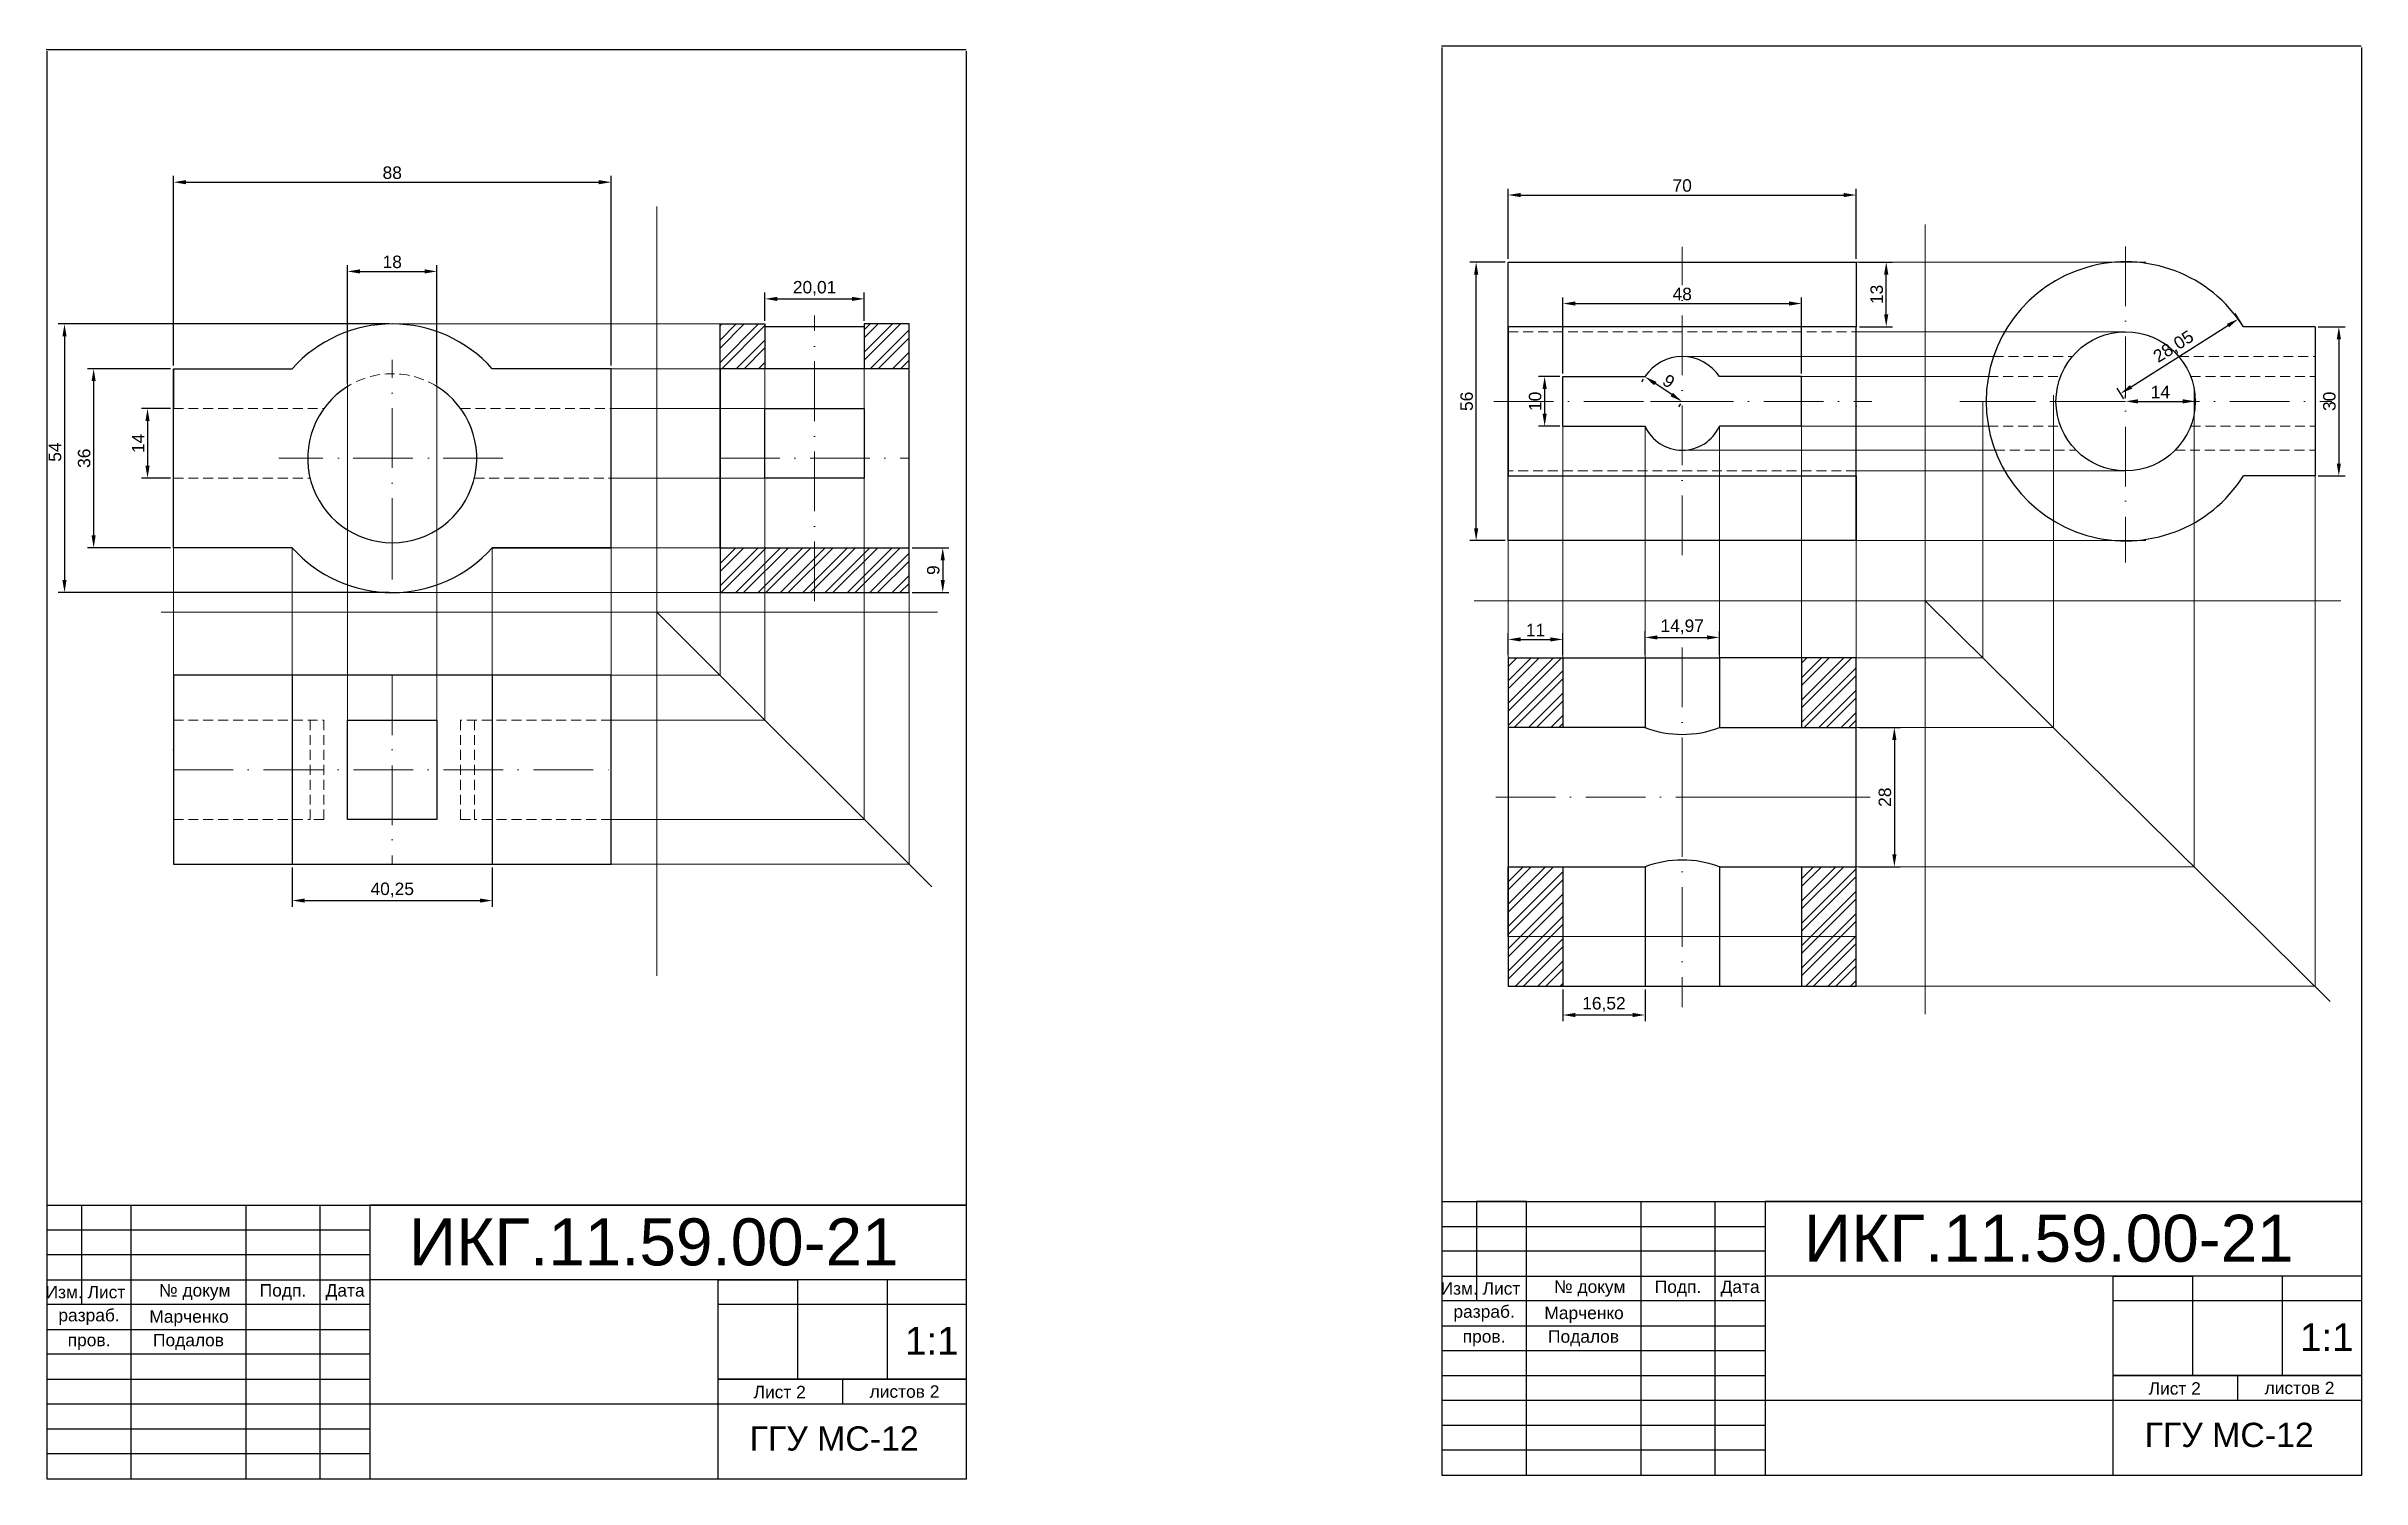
# Model space of a CAD drawing. Header units: millimetres. Extents: x 26 to 492, y -7 to 281.
import ezdxf

# ---------------------------------------------------------------- set-up
doc = ezdxf.new("R2010")
doc.units = ezdxf.units.MM
doc.linetypes.add('ACAD_ISO10W100', pattern=[18, 12, -3, 0, -3])
doc.linetypes.add('JIS_02_2.0', pattern=[3, 2, -1])
doc.layers.get('0').update_dxf_attribs({"lineweight": 30})
doc.layers.add('размеры', color=7, linetype='Continuous')
doc.layers.add('тонкие лин', color=7, linetype='Continuous', lineweight=20)
doc.layers.add('штрихов лин', color=7, linetype='JIS_02_2.0', lineweight=20)
doc.styles.get("Standard").update_dxf_attribs({"font": 'arial.ttf'})
doc.dimstyles.new('ISO-25', dxfattribs={"dimtxt": 2.5, "dimasz": 2.5, "dimexe": 1.25, "dimexo": 0.625, "dimtad": 1, "dimtxsty": 'Standard', "dimcen": 2.5, "dimadec": 0, "dimazin": 0, "dimtfac": 1, "dimtmove": 0, "dimatfit": 3, "dimfxl": 1, "dimarcsym": 0})

# ---------------------------------------------------------------- blocks, each defined once
blk = doc.blocks.new('*D1')
at = {"layer": 'Defpoints', "color": 0, "transparency": 16777216}
for p in [(51.82, 215.98), (35.77, 179.98), (51.82, 179.98)]:
    blk.add_point(p, dxfattribs=at)
at = {"layer": 'размеры', "color": 0, "lineweight": -2, "transparency": 16777216}
for p, q in [((51.2, 215.98), (34.52, 215.98)), ((35.77, 213.48), (35.77, 182.48)), ((51.2, 179.98), (34.52, 179.98))]:
    blk.add_line(p, q, dxfattribs=at)
at = {"layer": 'размеры', "color": 0, "transparency": 16777216}
for points in [[(35.35, 213.48), (36.18, 213.48), (35.77, 215.98)], [(35.35, 182.48), (36.18, 182.48), (35.77, 179.98)]]:
    blk.add_solid(points, dxfattribs=at)
at = {"layer": 'размеры', "color": 0, "transparency": 16777216, "insert": (33.87, 197.98), "char_height": 2.5, "attachment_point": 5, "rotation": 90}
blk.add_mtext('36', dxfattribs=at)
blk = doc.blocks.new('*D2')
at = {"layer": 'Defpoints', "color": 0, "transparency": 16777216}
for p in [(51.82, 207.98), (46.61, 193.98), (51.82, 193.98)]:
    blk.add_point(p, dxfattribs=at)
at = {"layer": 'размеры', "color": 0, "lineweight": -2, "transparency": 16777216}
for p, q in [((51.2, 207.98), (45.36, 207.98)), ((46.61, 205.48), (46.61, 196.48)), ((51.2, 193.98), (45.36, 193.98))]:
    blk.add_line(p, q, dxfattribs=at)
at = {"layer": 'размеры', "color": 0, "transparency": 16777216}
for points in [[(46.19, 205.48), (47.02, 205.48), (46.61, 207.98)], [(46.19, 196.48), (47.02, 196.48), (46.61, 193.98)]]:
    blk.add_solid(points, dxfattribs=at)
at = {"layer": 'размеры', "color": 0, "transparency": 16777216, "insert": (44.73, 200.98), "char_height": 2.5, "attachment_point": 5, "rotation": 90}
blk.add_mtext('14', dxfattribs=at)
blk = doc.blocks.new('*D3')
at = {"layer": 'Defpoints', "color": 0, "transparency": 16777216}
for p in [(104.82, 235.54), (86.82, 212.4), (104.82, 212.4)]:
    blk.add_point(p, dxfattribs=at)
at = {"layer": 'размеры', "color": 0, "lineweight": -2, "transparency": 16777216}
for p, q in [((86.82, 213.03), (86.82, 236.79)), ((89.32, 235.54), (102.32, 235.54)), ((104.82, 213.03), (104.82, 236.79))]:
    blk.add_line(p, q, dxfattribs=at)
at = {"layer": 'размеры', "color": 0, "transparency": 16777216}
for points in [[(89.32, 235.96), (89.32, 235.13), (86.82, 235.54)], [(102.32, 235.96), (102.32, 235.13), (104.82, 235.54)]]:
    blk.add_solid(points, dxfattribs=at)
at = {"layer": 'размеры', "color": 0, "transparency": 16777216, "insert": (95.82, 237.45), "char_height": 2.5, "attachment_point": 5}
blk.add_mtext('18', dxfattribs=at)
blk = doc.blocks.new('*D4')
at = {"layer": 'Defpoints', "color": 0, "transparency": 16777216}
for p in [(199.77, 179.98), (199.77, 170.98), (206.54, 170.98)]:
    blk.add_point(p, dxfattribs=at)
at = {"layer": 'размеры', "color": 0, "lineweight": -2, "transparency": 16777216}
for p, q in [((200.39, 179.98), (207.79, 179.98)), ((206.54, 177.48), (206.54, 173.48)), ((200.39, 170.98), (207.79, 170.98))]:
    blk.add_line(p, q, dxfattribs=at)
at = {"layer": 'размеры', "color": 0, "transparency": 16777216}
for points in [[(206.12, 177.48), (206.95, 177.48), (206.54, 179.98)], [(206.12, 173.48), (206.95, 173.48), (206.54, 170.98)]]:
    blk.add_solid(points, dxfattribs=at)
at = {"layer": 'размеры', "color": 0, "transparency": 16777216, "insert": (204.64, 175.48), "char_height": 2.5, "attachment_point": 5, "rotation": 90}
blk.add_mtext('9', dxfattribs=at)
blk = doc.blocks.new('*D5')
at = {"layer": 'Defpoints', "color": 0, "transparency": 16777216}
for p in [(190.76, 230.02), (170.76, 224.98), (190.76, 224.98)]:
    blk.add_point(p, dxfattribs=at)
at = {"layer": 'размеры', "color": 0, "lineweight": -2, "transparency": 16777216}
for p, q in [((170.76, 225.61), (170.76, 231.27)), ((173.26, 230.02), (188.26, 230.02)), ((190.76, 225.61), (190.76, 231.27))]:
    blk.add_line(p, q, dxfattribs=at)
at = {"layer": 'размеры', "color": 0, "transparency": 16777216}
for points in [[(173.26, 230.43), (173.26, 229.6), (170.76, 230.02)], [(188.26, 230.43), (188.26, 229.6), (190.76, 230.02)]]:
    blk.add_solid(points, dxfattribs=at)
at = {"layer": 'размеры', "color": 0, "transparency": 16777216, "insert": (180.76, 232.14), "char_height": 2.5, "attachment_point": 5}
blk.add_mtext('20,01', dxfattribs=at)
blk = doc.blocks.new('*D6')
at = {"layer": 'Defpoints', "color": 0, "transparency": 16777216}
for p in [(95.82, 224.98), (29.91, 170.98), (95.82, 170.98)]:
    blk.add_point(p, dxfattribs=at)
at = {"layer": 'размеры', "color": 0, "lineweight": -2, "transparency": 16777216}
for p, q in [((95.2, 224.98), (28.66, 224.98)), ((29.91, 222.48), (29.91, 173.48)), ((95.2, 170.98), (28.66, 170.98))]:
    blk.add_line(p, q, dxfattribs=at)
at = {"layer": 'размеры', "color": 0, "transparency": 16777216}
for points in [[(29.49, 222.48), (30.32, 222.48), (29.91, 224.98)], [(29.49, 173.48), (30.32, 173.48), (29.91, 170.98)]]:
    blk.add_solid(points, dxfattribs=at)
at = {"layer": 'размеры', "color": 0, "transparency": 16777216, "insert": (28.01, 199.21), "char_height": 2.5, "attachment_point": 5, "rotation": 90}
blk.add_mtext('54', dxfattribs=at)
blk = doc.blocks.new('*D7')
at = {"layer": 'Defpoints', "color": 0, "transparency": 16777216}
for p in [(75.7, 116.34), (115.94, 116.34), (115.94, 109.05)]:
    blk.add_point(p, dxfattribs=at)
at = {"layer": 'размеры', "color": 0, "lineweight": -2, "transparency": 16777216}
for p, q in [((75.7, 115.71), (75.7, 107.8)), ((115.94, 115.71), (115.94, 107.8)), ((78.2, 109.05), (113.44, 109.05))]:
    blk.add_line(p, q, dxfattribs=at)
at = {"layer": 'размеры', "color": 0, "transparency": 16777216}
for points in [[(78.2, 109.47), (78.2, 108.64), (75.7, 109.05)], [(113.44, 109.47), (113.44, 108.64), (115.94, 109.05)]]:
    blk.add_solid(points, dxfattribs=at)
at = {"layer": 'размеры', "color": 0, "transparency": 16777216, "insert": (95.82, 111.18), "char_height": 2.5, "attachment_point": 5}
blk.add_mtext('40,25', dxfattribs=at)
blk = doc.blocks.new('*D8')
at = {"layer": 'Defpoints', "color": 0, "transparency": 16777216}
for p in [(139.82, 253.48), (51.82, 215.98), (139.82, 215.98)]:
    blk.add_point(p, dxfattribs=at)
at = {"layer": 'размеры', "color": 0, "lineweight": -2, "transparency": 16777216}
for p, q in [((51.82, 216.61), (51.82, 254.73)), ((54.32, 253.48), (137.32, 253.48)), ((139.82, 216.61), (139.82, 254.73))]:
    blk.add_line(p, q, dxfattribs=at)
at = {"layer": 'размеры', "color": 0, "transparency": 16777216}
for points in [[(54.32, 253.9), (54.32, 253.06), (51.82, 253.48)], [(137.32, 253.9), (137.32, 253.06), (139.82, 253.48)]]:
    blk.add_solid(points, dxfattribs=at)
at = {"layer": 'размеры', "color": 0, "transparency": 16777216, "insert": (95.82, 255.38), "char_height": 2.5, "attachment_point": 5}
blk.add_mtext('88', dxfattribs=at)
blk = doc.blocks.new('*D9')
at = {"layer": 'Defpoints', "color": 0, "transparency": 16777216}
for p in [(390.25, 250.9), (320.25, 237.42), (390.25, 237.42)]:
    blk.add_point(p, dxfattribs=at)
at = {"layer": 'размеры', "color": 0, "lineweight": -2, "transparency": 16777216}
for p, q in [((320.25, 238.04), (320.25, 252.15)), ((390.25, 238.04), (390.25, 252.15)), ((322.75, 250.9), (387.75, 250.9))]:
    blk.add_line(p, q, dxfattribs=at)
at = {"layer": 'размеры', "color": 0, "transparency": 16777216}
for points in [[(322.75, 251.31), (322.75, 250.48), (320.25, 250.9)], [(387.75, 251.31), (387.75, 250.48), (390.25, 250.9)]]:
    blk.add_solid(points, dxfattribs=at)
at = {"layer": 'размеры', "color": 0, "transparency": 16777216, "insert": (355.25, 252.8), "char_height": 2.5, "attachment_point": 5}
blk.add_mtext('70', dxfattribs=at)
blk = doc.blocks.new('*D10')
at = {"layer": 'Defpoints', "color": 0, "transparency": 16777216}
for p in [(379.25, 229.08), (331.25, 214.42), (379.25, 214.42)]:
    blk.add_point(p, dxfattribs=at)
at = {"layer": 'размеры', "color": 0, "lineweight": -2, "transparency": 16777216}
for p, q in [((331.25, 215.04), (331.25, 230.33)), ((333.75, 229.08), (376.75, 229.08)), ((379.25, 215.04), (379.25, 230.33))]:
    blk.add_line(p, q, dxfattribs=at)
at = {"layer": 'размеры', "color": 0, "transparency": 16777216}
for points in [[(333.75, 229.5), (333.75, 228.67), (331.25, 229.08)], [(376.75, 229.5), (376.75, 228.67), (379.25, 229.08)]]:
    blk.add_solid(points, dxfattribs=at)
at = {"layer": 'размеры', "color": 0, "transparency": 16777216, "insert": (355.25, 230.99), "char_height": 2.5, "attachment_point": 5}
blk.add_mtext('48', dxfattribs=at)
blk = doc.blocks.new('*D11')
at = {"layer": 'Defpoints', "color": 0, "transparency": 16777216}
for p in [(313.81, 237.42), (320.25, 237.42), (320.25, 181.42)]:
    blk.add_point(p, dxfattribs=at)
at = {"layer": 'размеры', "color": 0, "lineweight": -2, "transparency": 16777216}
for p, q in [((319.63, 237.42), (312.56, 237.42)), ((313.81, 183.92), (313.81, 234.92)), ((319.63, 181.42), (312.56, 181.42))]:
    blk.add_line(p, q, dxfattribs=at)
at = {"layer": 'размеры', "color": 0, "transparency": 16777216}
for points in [[(313.39, 234.92), (314.23, 234.92), (313.81, 237.42)], [(313.39, 183.92), (314.23, 183.92), (313.81, 181.42)]]:
    blk.add_solid(points, dxfattribs=at)
at = {"layer": 'размеры', "color": 0, "transparency": 16777216, "insert": (311.91, 209.42), "char_height": 2.5, "attachment_point": 5, "rotation": 90}
blk.add_mtext('56', dxfattribs=at)
blk = doc.blocks.new('*D12')
at = {"layer": 'Defpoints', "color": 0, "transparency": 16777216}
for p in [(331.25, 214.42), (327.58, 204.42), (331.25, 204.42)]:
    blk.add_point(p, dxfattribs=at)
at = {"layer": 'размеры', "color": 0, "lineweight": -2, "transparency": 16777216}
for p, q in [((330.63, 214.42), (326.33, 214.42)), ((327.58, 211.92), (327.58, 206.92)), ((330.63, 204.42), (326.33, 204.42))]:
    blk.add_line(p, q, dxfattribs=at)
at = {"layer": 'размеры', "color": 0, "transparency": 16777216}
for points in [[(327.17, 211.92), (328, 211.92), (327.58, 214.42)], [(327.17, 206.92), (328, 206.92), (327.58, 204.42)]]:
    blk.add_solid(points, dxfattribs=at)
at = {"layer": 'размеры', "color": 0, "transparency": 16777216, "insert": (325.68, 209.42), "char_height": 2.5, "attachment_point": 5, "rotation": 90}
blk.add_mtext('10', dxfattribs=at)
blk = doc.blocks.new('*D13')
at = {"layer": 'Defpoints', "color": 0, "transparency": 16777216}
for p in [(347.75, 214.38), (347.77, 214.42), (355.25, 209.42)]:
    blk.add_point(p, dxfattribs=at)
at = {"layer": 'размеры', "color": 0, "lineweight": -2, "transparency": 16777216}
for p, q in [((347.42, 213.9), (347.05, 213.34)), ((353.15, 210.77), (349.82, 212.99)), ((354.91, 208.9), (354.53, 208.34))]:
    blk.add_line(p, q, dxfattribs=at)
at = {"layer": 'размеры', "color": 0, "transparency": 16777216}
for points in [[(350.06, 213.34), (349.59, 212.65), (347.75, 214.38)], [(353.38, 211.12), (352.92, 210.43), (355.23, 209.38)]]:
    blk.add_solid(points, dxfattribs=at)
at = {"layer": 'размеры', "color": 0, "transparency": 16777216, "insert": (352.54, 213.46), "char_height": 2.5, "attachment_point": 5, "rotation": 326.251}
blk.add_mtext('9', dxfattribs=at)
blk = doc.blocks.new('*D14')
at = {"layer": 'Defpoints', "color": 0, "transparency": 16777216}
for p in [(331.25, 161.56), (320.25, 157.83), (331.25, 157.83)]:
    blk.add_point(p, dxfattribs=at)
at = {"layer": 'размеры', "color": 0, "lineweight": -2, "transparency": 16777216}
for p, q in [((320.25, 158.45), (320.25, 162.81)), ((322.75, 161.56), (328.75, 161.56)), ((331.25, 158.45), (331.25, 162.81))]:
    blk.add_line(p, q, dxfattribs=at)
at = {"layer": 'размеры', "color": 0, "transparency": 16777216}
for points in [[(322.75, 161.97), (322.75, 161.14), (320.25, 161.56)], [(328.75, 161.97), (328.75, 161.14), (331.25, 161.56)]]:
    blk.add_solid(points, dxfattribs=at)
at = {"layer": 'размеры', "color": 0, "transparency": 16777216, "insert": (325.75, 163.44), "char_height": 2.5, "attachment_point": 5}
blk.add_mtext('11', dxfattribs=at)
blk = doc.blocks.new('*D15')
at = {"layer": 'Defpoints', "color": 0, "transparency": 16777216}
for p in [(362.74, 161.95), (347.77, 157.83), (362.74, 157.83)]:
    blk.add_point(p, dxfattribs=at)
at = {"layer": 'размеры', "color": 0, "lineweight": -2, "transparency": 16777216}
for p, q in [((347.77, 158.45), (347.77, 163.2)), ((362.74, 158.45), (362.74, 163.2)), ((350.27, 161.95), (360.24, 161.95))]:
    blk.add_line(p, q, dxfattribs=at)
at = {"layer": 'размеры', "color": 0, "transparency": 16777216}
for points in [[(350.27, 162.37), (350.27, 161.54), (347.77, 161.95)], [(360.24, 162.37), (360.24, 161.54), (362.74, 161.95)]]:
    blk.add_solid(points, dxfattribs=at)
at = {"layer": 'размеры', "color": 0, "transparency": 16777216, "insert": (355.25, 164.08), "char_height": 2.5, "attachment_point": 5}
blk.add_mtext('14,97', dxfattribs=at)
blk = doc.blocks.new('*D16')
at = {"layer": 'Defpoints', "color": 0, "transparency": 16777216}
for p in [(390.25, 143.83), (390.25, 115.83), (397.92, 115.83)]:
    blk.add_point(p, dxfattribs=at)
at = {"layer": 'размеры', "color": 0, "lineweight": -2, "transparency": 16777216}
for p, q in [((390.88, 143.83), (399.17, 143.83)), ((397.92, 141.33), (397.92, 118.33)), ((390.88, 115.83), (399.17, 115.83))]:
    blk.add_line(p, q, dxfattribs=at)
at = {"layer": 'размеры', "color": 0, "transparency": 16777216}
for points in [[(397.5, 141.33), (398.34, 141.33), (397.92, 143.83)], [(397.5, 118.33), (398.34, 118.33), (397.92, 115.83)]]:
    blk.add_solid(points, dxfattribs=at)
at = {"layer": 'размеры', "color": 0, "transparency": 16777216, "insert": (396.02, 129.83), "char_height": 2.5, "attachment_point": 5, "rotation": 90}
blk.add_mtext('28', dxfattribs=at)
blk = doc.blocks.new('*D17')
at = {"layer": 'Defpoints', "color": 0, "transparency": 16777216}
for p in [(331.25, 91.83), (347.77, 91.83), (331.25, 86.04)]:
    blk.add_point(p, dxfattribs=at)
at = {"layer": 'размеры', "color": 0, "lineweight": -2, "transparency": 16777216}
for p, q in [((331.25, 91.2), (331.25, 84.79)), ((347.77, 91.2), (347.77, 84.79)), ((345.27, 86.04), (333.75, 86.04))]:
    blk.add_line(p, q, dxfattribs=at)
at = {"layer": 'размеры', "color": 0, "transparency": 16777216}
for points in [[(333.75, 86.46), (333.75, 85.62), (331.25, 86.04)], [(345.27, 86.46), (345.27, 85.62), (347.77, 86.04)]]:
    blk.add_solid(points, dxfattribs=at)
at = {"layer": 'размеры', "color": 0, "transparency": 16777216, "insert": (339.51, 88.17), "char_height": 2.5, "attachment_point": 5}
blk.add_mtext('16,52', dxfattribs=at)
blk = doc.blocks.new('*D18')
at = {"layer": 'Defpoints', "color": 0, "transparency": 16777216}
for p in [(482.54, 224.42), (482.54, 194.42), (487.31, 194.42)]:
    blk.add_point(p, dxfattribs=at)
at = {"layer": 'размеры', "color": 0, "lineweight": -2, "transparency": 16777216}
for p, q in [((483.17, 224.42), (488.56, 224.42)), ((487.31, 221.92), (487.31, 196.92)), ((483.17, 194.42), (488.56, 194.42))]:
    blk.add_line(p, q, dxfattribs=at)
at = {"layer": 'размеры', "color": 0, "transparency": 16777216}
for points in [[(486.89, 221.92), (487.73, 221.92), (487.31, 224.42)], [(486.89, 196.92), (487.73, 196.92), (487.31, 194.42)]]:
    blk.add_solid(points, dxfattribs=at)
at = {"layer": 'размеры', "color": 0, "transparency": 16777216, "insert": (485.41, 209.42), "char_height": 2.5, "attachment_point": 5, "rotation": 90}
blk.add_mtext('30', dxfattribs=at)
blk = doc.blocks.new('*D19')
at = {"layer": 'Defpoints', "color": 0, "transparency": 16777216}
for p in [(444.42, 209.42), (458.42, 209.42), (458.42, 209.42)]:
    blk.add_point(p, dxfattribs=at)
at = {"layer": 'размеры', "color": 0, "lineweight": -2, "transparency": 16777216}
for p, q in [((444.42, 210.04), (444.42, 210.67)), ((458.42, 210.04), (458.42, 210.67)), ((446.92, 209.42), (455.92, 209.42))]:
    blk.add_line(p, q, dxfattribs=at)
at = {"layer": 'размеры', "color": 0, "transparency": 16777216}
for points in [[(446.92, 209.84), (446.92, 209), (444.42, 209.42)], [(455.92, 209.84), (455.92, 209), (458.42, 209.42)]]:
    blk.add_solid(points, dxfattribs=at)
at = {"layer": 'размеры', "color": 0, "transparency": 16777216, "insert": (451.42, 211.3), "char_height": 2.5, "attachment_point": 5}
blk.add_mtext('14', dxfattribs=at)
blk = doc.blocks.new('*D20')
at = {"layer": 'Defpoints', "color": 0, "transparency": 16777216}
for p in [(467.12, 226), (468.12, 224.42), (444.42, 209.42)]:
    blk.add_point(p, dxfattribs=at)
at = {"layer": 'размеры', "color": 0, "lineweight": -2, "transparency": 16777216}
for p, q in [((445.54, 212.34), (465.01, 224.66)), ((467.79, 224.95), (466.46, 227.05)), ((444.09, 209.95), (442.76, 212.06))]:
    blk.add_line(p, q, dxfattribs=at)
at = {"layer": 'размеры', "color": 0, "transparency": 16777216}
for points in [[(464.79, 225.01), (465.23, 224.31), (467.12, 226)], [(445.31, 212.69), (445.76, 211.98), (443.42, 211)]]:
    blk.add_solid(points, dxfattribs=at)
at = {"layer": 'размеры', "color": 0, "transparency": 16777216, "insert": (454.14, 220.3), "char_height": 2.5, "attachment_point": 5, "rotation": 32.3282}
blk.add_mtext('28,05', dxfattribs=at)
blk = doc.blocks.new('*D21')
at = {"layer": 'Defpoints', "color": 0, "transparency": 16777216}
for p in [(390.25, 237.42), (396.28, 237.42), (390.25, 224.42)]:
    blk.add_point(p, dxfattribs=at)
at = {"layer": 'размеры', "color": 0, "lineweight": -2, "transparency": 16777216}
for p, q in [((390.88, 237.42), (397.53, 237.42)), ((396.28, 226.92), (396.28, 234.92)), ((390.88, 224.42), (397.53, 224.42))]:
    blk.add_line(p, q, dxfattribs=at)
at = {"layer": 'размеры', "color": 0, "transparency": 16777216}
for points in [[(395.86, 234.92), (396.7, 234.92), (396.28, 237.42)], [(395.86, 226.92), (396.7, 226.92), (396.28, 224.42)]]:
    blk.add_solid(points, dxfattribs=at)
at = {"layer": 'размеры', "color": 0, "transparency": 16777216, "insert": (394.38, 230.92), "char_height": 2.5, "attachment_point": 5, "rotation": 90}
blk.add_mtext('13', dxfattribs=at)

msp = doc.modelspace()

# ---------------------------------------------------------------- hatches: boundary and pattern name
h = msp.add_hatch()
h.set_pattern_fill('STEEL', color=256)
h.set_pattern_definition([(45, (0, 0), (-2.245064, 2.245064), []), (45, (0, 1.5875), (-2.245064, 2.245064), [])])
h.paths.add_polyline_path([(199.768, 179.981), (161.756, 179.981), (161.756, 170.981), (199.768, 170.981)])
h.paths.add_polyline_path([(170.758, 224.981), (161.756, 224.981), (161.756, 215.981), (170.758, 215.981)])
h.paths.add_polyline_path([(199.768, 224.981), (190.765, 224.981), (190.765, 215.981), (199.768, 215.981)])
at = {"layer": 'штрихов лин', "linetype": 'ACAD_ISO10W100'}
h = msp.add_hatch(dxfattribs=at)
h.set_pattern_fill('STEEL', color=256)
h.set_pattern_definition([(45, (-0.7602, -16.719), (-2.245064, 2.245064), []), (45, (-0.7602, -15.1314), (-2.245064, 2.245064), [])])
h.paths.add_polyline_path([(331.252, 157.83), (320.252, 157.83), (320.252, 143.83), (331.252, 143.83)])
h.paths.add_polyline_path([(331.252, 115.83), (320.252, 115.83), (320.252, 101.83), (320.252, 91.83), (331.252, 91.83)])
h.paths.add_polyline_path([(390.252, 115.83), (379.252, 115.83), (379.252, 91.83), (390.252, 91.83)])
h.paths.add_polyline_path([(379.252, 143.83), (390.252, 143.83), (390.252, 157.83), (379.252, 157.83)])

# ---------------------------------------------------------------- linework, layer by layer
at = {"lineweight": 30}
for p, q in [((211.249, 280.071), (26.249, 280.071)), ((26.344, 279.82), (26.344, -7.18)), ((211.344, -7.18), (211.344, 279.82)), ((491.81, 280.797), (306.81, 280.797)), ((306.906, 280.546), (306.906, -6.454)), ((491.906, -6.454), (491.906, 280.546)), ((51.82, 179.981), (51.82, 215.981)), ((51.82, 215.981), (75.695, 215.981)), ((51.82, 215.981), (51.82, 207.981)), ((139.82, 215.981), (115.945, 215.981)), ((139.82, 179.981), (139.82, 215.981)), ((75.695, 179.981), (51.82, 179.981)), ((139.82, 179.981), (115.945, 179.981)), ((115.945, 179.981), (139.82, 179.981)), ((139.82, 154.336), (51.82, 154.336)), ((51.82, 154.336), (51.82, 116.336)), ((75.695, 154.336), (75.695, 116.336)), ((115.945, 154.336), (115.945, 116.336)), ((139.82, 116.336), (139.82, 154.336)), ((86.82, 145.336), (104.82, 145.336)), ((86.82, 125.336), (86.82, 145.336)), ((104.82, 145.336), (104.82, 125.336)), ((104.82, 125.336), (86.82, 125.336)), ((51.82, 116.336), (139.82, 116.336)), ((26.344, 47.82), (211.344, 47.82)), ((26.344, 47.82), (211.344, 47.82)), ((43.344, -7.18), (43.344, 47.82)), ((43.344, -7.18), (43.344, 47.82)), ((66.344, 47.82), (66.344, -7.18)), ((66.344, 47.82), (66.344, -7.18)), ((81.344, -7.18), (81.344, 47.82)), ((81.344, -7.18), (81.344, 47.82)), ((211.344, 47.82), (91.344, 47.82)), ((91.344, 47.82), (91.344, -7.18)), ((211.344, 47.82), (91.344, 47.82)), ((91.344, 47.82), (91.344, -7.18)), ((306.906, 48.546), (491.906, 48.546)), ((323.906, -6.454), (323.906, 48.546)), ((346.906, 48.546), (346.906, -6.454)), ((361.906, -6.454), (361.906, 48.546)), ((491.906, 48.546), (371.906, 48.546)), ((371.906, 48.546), (371.906, -6.454)), ((26.344, 42.82), (91.344, 42.82)), ((26.344, 42.82), (91.344, 42.82)), ((91.344, 42.82), (91.344, 37.82)), ((91.344, 42.82), (91.344, 37.82)), ((306.906, 43.546), (371.906, 43.546)), ((371.906, 43.546), (371.906, 38.546)), ((91.344, 37.82), (26.344, 37.82)), ((91.344, 37.82), (26.344, 37.82)), ((371.906, 38.546), (306.906, 38.546)), ((26.344, 32.82), (91.344, 32.82)), ((26.344, 32.82), (91.344, 32.82)), ((211.344, 32.82), (91.344, 32.82)), ((91.344, 32.82), (91.344, 27.82)), ((211.344, 32.82), (91.344, 32.82)), ((91.344, 32.82), (91.344, 27.82)), ((161.344, -7.18), (161.344, 32.82)), ((161.344, 32.82), (177.344, 32.82)), ((161.344, -7.18), (161.344, 32.82)), ((177.344, 32.82), (177.344, 12.82)), ((195.344, 32.82), (195.344, 12.82)), ((195.344, 32.82), (195.344, 12.82)), ((306.906, 33.546), (371.906, 33.546)), ((491.906, 33.546), (371.906, 33.546)), ((371.906, 33.546), (371.906, 28.546)), ((441.906, -6.454), (441.906, 33.546)), ((441.906, 33.546), (457.906, 33.546)), ((457.906, 33.546), (457.906, 13.546)), ((475.906, 33.546), (475.906, 13.546)), ((371.906, 28.546), (306.906, 28.546)), ((491.906, 28.546), (441.906, 28.546)), ((91.344, 27.82), (26.344, 27.82)), ((91.344, 27.82), (26.344, 27.82)), ((211.344, 27.82), (161.344, 27.82)), ((211.344, 27.82), (161.344, 27.82)), ((306.906, 23.546), (371.906, 23.546)), ((371.906, 23.546), (371.906, 18.546)), ((26.344, 22.82), (91.344, 22.82)), ((26.344, 22.82), (91.344, 22.82)), ((91.344, 22.82), (91.344, 17.82)), ((91.344, 22.82), (91.344, 17.82)), ((91.344, 17.82), (26.344, 17.82)), ((91.344, 17.82), (26.344, 17.82)), ((371.906, 18.546), (306.906, 18.546)), ((26.344, 12.82), (91.344, 12.82)), ((26.344, 12.82), (91.344, 12.82)), ((91.344, 12.82), (91.344, 7.82)), ((91.344, 12.82), (91.344, 7.82)), ((195.344, 12.82), (161.344, 12.82)), ((161.344, 12.82), (211.344, 12.82)), ((161.344, 12.82), (186.344, 12.82)), ((195.344, 12.82), (161.344, 12.82)), ((161.344, 12.82), (211.344, 12.82)), ((161.344, 12.82), (186.344, 12.82)), ((306.906, 13.546), (371.906, 13.546)), ((371.906, 13.546), (371.906, 8.546)), ((475.906, 13.546), (441.906, 13.546)), ((441.906, 13.546), (491.906, 13.546)), ((441.906, 13.546), (466.906, 13.546)), ((91.344, 7.82), (26.344, 7.82)), ((91.344, 7.82), (26.344, 7.82)), ((211.344, 7.82), (91.344, 7.82)), ((211.344, 7.82), (91.344, 7.82)), ((371.906, 8.546), (306.906, 8.546)), ((491.906, 8.546), (371.906, 8.546)), ((26.344, 2.82), (91.344, 2.82)), ((26.344, 2.82), (91.344, 2.82)), ((91.344, 2.82), (91.344, -2.18)), ((91.344, 2.82), (91.344, -2.18)), ((306.906, 3.546), (371.906, 3.546)), ((371.906, 3.546), (371.906, -1.454)), ((91.344, -2.18), (26.344, -2.18)), ((91.344, -2.18), (26.344, -2.18)), ((371.906, -1.454), (306.906, -1.454)), ((26.344, -7.18), (211.344, -7.18)), ((306.906, -6.454), (491.906, -6.454))]:
    msp.add_line(p, q, dxfattribs=at)
at = {"lineweight": 20}
for p, q in [((149.03, 248.582), (149.03, 93.945)), ((404.122, 244.966), (404.122, 86.197)), ((313.412, 169.287), (487.698, 169.287)), ((404.122, 169.287), (485.554, 88.734)), ((49.359, 167.058), (205.46, 167.058)), ((149.03, 167.058), (204.308, 111.798))]:
    msp.add_line(p, q, dxfattribs=at)
for p, q in [((320.252, 224.419), (320.252, 237.419)), ((320.252, 237.419), (390.252, 237.419)), ((390.252, 237.419), (390.252, 224.419)), ((161.756, 179.981), (161.756, 224.981)), ((161.756, 224.981), (170.758, 224.981)), ((170.732, 224.487), (190.747, 224.487)), ((170.758, 224.981), (170.758, 215.981)), ((199.768, 224.981), (190.765, 224.981)), ((190.765, 224.981), (190.765, 215.981)), ((199.768, 215.981), (199.768, 224.981)), ((390.252, 224.419), (320.252, 224.419)), ((320.252, 224.419), (320.252, 194.419)), ((320.252, 194.419), (320.252, 224.419)), ((390.252, 194.419), (390.252, 224.419)), ((482.542, 224.419), (468.124, 224.419)), ((482.542, 224.419), (482.542, 194.419)), ((199.768, 215.981), (161.756, 215.981)), ((161.756, 215.981), (161.756, 179.981)), ((199.768, 179.981), (199.768, 215.981)), ((331.252, 204.419), (331.252, 214.419)), ((331.252, 214.419), (347.769, 214.419)), ((379.252, 214.419), (362.736, 214.419)), ((379.252, 204.419), (379.252, 214.419)), ((170.758, 207.981), (190.765, 207.981)), ((170.758, 193.981), (170.758, 207.981)), ((190.765, 207.981), (190.765, 193.981)), ((331.252, 204.419), (347.769, 204.419)), ((379.252, 204.419), (362.736, 204.419)), ((190.765, 193.981), (170.758, 193.981)), ((320.252, 181.419), (320.252, 194.419)), ((320.252, 194.419), (390.252, 194.419)), ((390.252, 194.419), (390.252, 181.419)), ((390.252, 181.419), (390.252, 194.419)), ((482.542, 194.419), (468.124, 194.419)), ((161.756, 179.981), (199.768, 179.981)), ((161.756, 179.981), (161.756, 170.981)), ((199.768, 170.981), (199.768, 179.981)), ((390.252, 181.419), (320.252, 181.419)), ((161.756, 170.981), (199.768, 170.981)), ((320.252, 157.83), (320.252, 91.83)), ((320.252, 157.83), (347.769, 157.83)), ((320.252, 157.83), (320.252, 143.83)), ((331.252, 157.83), (331.252, 143.83)), ((347.769, 157.83), (362.736, 157.83)), ((347.769, 157.83), (347.769, 143.83)), ((390.252, 157.83), (362.736, 157.83)), ((362.736, 157.83), (362.736, 143.83)), ((379.252, 157.83), (379.252, 143.83)), ((390.252, 91.83), (390.252, 157.83)), ((347.769, 143.83), (320.252, 143.83)), ((362.736, 143.83), (390.252, 143.83)), ((320.252, 101.83), (320.252, 115.83)), ((320.252, 115.83), (347.769, 115.83)), ((331.252, 115.83), (331.252, 91.83)), ((347.769, 115.83), (347.769, 91.83)), ((362.736, 115.83), (362.736, 91.83)), ((362.736, 115.83), (390.252, 115.83)), ((379.252, 115.83), (379.252, 91.83)), ((390.252, 91.83), (390.252, 101.83)), ((320.252, 91.83), (390.252, 91.83)), ((33.344, 47.82), (33.344, 27.82)), ((323.906, 48.546), (313.906, 48.546)), ((313.906, 48.546), (313.906, 28.546)), ((211.344, 12.82), (186.344, 12.82)), ((186.344, 12.82), (186.344, 7.82)), ((491.906, 13.546), (466.906, 13.546)), ((466.906, 13.546), (466.906, 8.546))]:
    msp.add_line(p, q)
at = {"linetype": 'ACAD_ISO10W100', "lineweight": 20}
for p, q in [((139.82, 215.981), (139.82, 197.981)), ((95.82, 179.981), (95.82, 173.573))]:
    msp.add_line(p, q, dxfattribs=at)
at = {"linetype": 'JIS_02_2.0', "lineweight": 20}
msp.add_line((51.82, 207.981), (51.82, 193.981), dxfattribs=at)
msp.add_circle((444.423, 209.419), 14)
for centre, radius, start, end in [((444.423, 209.419), 28.049, 32.32948, 327.67052), ((355.252, 209.419), 9, 33.74899, 146.25101), ((355.252, 207.787), 8.206, 204.23189, 335.76811), ((355.252, 163.522), 21.066, 249.19237, 290.80763), ((355.252, 96.087), 21.113, 69.24131, 110.75869)]:
    msp.add_arc(centre, radius, start, end)
at = {"lineweight": 30}
for radius, start, end in [(27, 41.81031, 138.18969), (17, 121.96572, 58.03428), (27, 221.81031, 318.18969)]:
    msp.add_arc((95.82, 197.981), radius, start, end, dxfattribs=at)
at = {"layer": 'тонкие лин'}
for p, q in [((390.252, 237.419), (448.499, 237.419)), ((95.82, 224.981), (149.03, 224.981)), ((149.03, 224.981), (161.756, 224.981)), ((390.252, 223.419), (404.122, 223.419)), ((390.252, 223.419), (444.423, 223.419)), ((139.82, 215.981), (149.03, 215.981)), ((149.03, 215.981), (161.756, 215.981)), ((170.758, 170.981), (170.758, 215.981)), ((190.765, 167.058), (190.765, 215.981)), ((355.252, 218.419), (417.858, 218.419)), ((379.252, 214.419), (416.824, 214.419)), ((429.895, 143.83), (429.895, 210.635)), ((458.243, 115.83), (458.243, 211.656)), ((139.82, 207.981), (170.758, 207.981)), ((415.721, 209.419), (415.721, 181.419)), ((331.252, 204.419), (331.252, 169.287)), ((347.769, 204.419), (347.769, 169.287)), ((362.736, 204.419), (362.736, 169.287)), ((379.252, 204.419), (379.252, 169.287)), ((379.252, 204.419), (416.824, 204.419)), ((355.252, 199.58), (418.157, 199.58)), ((139.82, 193.981), (170.758, 193.981)), ((390.252, 195.419), (404.122, 195.419)), ((390.252, 195.419), (444.423, 195.419)), ((482.542, 194.419), (482.542, 169.287)), ((139.82, 179.981), (149.03, 179.981)), ((149.03, 179.981), (161.756, 179.981)), ((320.252, 181.419), (320.252, 169.287)), ((390.252, 181.419), (390.252, 169.287)), ((390.252, 181.419), (404.122, 181.419)), ((404.122, 181.419), (448.499, 181.419)), ((415.721, 181.419), (415.721, 169.287)), ((95.82, 170.981), (149.03, 170.981)), ((149.03, 170.981), (161.756, 170.981)), ((161.756, 167.058), (161.756, 170.981)), ((170.758, 167.058), (170.758, 170.981)), ((199.768, 167.058), (199.768, 170.981)), ((320.252, 169.287), (320.252, 157.83)), ((331.252, 169.287), (331.252, 157.83)), ((347.769, 169.287), (347.769, 157.83)), ((362.736, 169.287), (362.736, 157.83)), ((379.252, 169.287), (379.252, 157.83)), ((390.252, 169.287), (390.252, 157.83)), ((415.721, 157.83), (415.721, 169.287)), ((482.542, 91.83), (482.542, 169.287)), ((161.756, 154.336), (161.756, 167.058)), ((170.758, 145.336), (170.758, 167.058)), ((190.765, 125.336), (190.765, 167.058)), ((199.768, 116.336), (199.768, 167.058)), ((86.82, 154.336), (86.82, 145.336)), ((104.82, 154.336), (104.82, 145.336)), ((139.82, 154.336), (161.756, 154.336)), ((390.252, 157.83), (415.721, 157.83)), ((139.82, 145.336), (170.758, 145.336)), ((390.252, 143.83), (429.895, 143.83)), ((139.82, 125.336), (190.765, 125.336)), ((139.82, 116.336), (199.768, 116.336)), ((390.252, 115.83), (458.243, 115.83)), ((320.252, 101.83), (390.252, 101.83)), ((390.252, 91.83), (482.542, 91.83))]:
    msp.add_line(p, q, dxfattribs=at)
at = {"layer": 'тонкие лин', "lineweight": 20}
for p, q in [((86.82, 212.403), (86.82, 167.058)), ((104.82, 212.403), (104.82, 167.058)), ((51.82, 179.981), (51.82, 167.058)), ((75.695, 179.981), (75.695, 154.336)), ((115.945, 179.981), (115.945, 154.336)), ((139.82, 179.981), (139.82, 167.058)), ((51.82, 167.058), (51.82, 154.336)), ((86.82, 167.058), (86.82, 154.336)), ((104.82, 154.336), (104.82, 167.058)), ((139.82, 167.058), (139.82, 154.336))]:
    msp.add_line(p, q, dxfattribs=at)
at = {"layer": 'штрихов лин', "linetype": 'ACAD_ISO10W100'}
for p, q in [((355.252, 178.487), (355.252, 240.459)), ((444.423, 240.528), (444.423, 237.467)), ((444.423, 240.528), (444.423, 177.004)), ((180.762, 169.267), (180.762, 226.695)), ((320.252, 224.419), (320.252, 222.419)), ((320.252, 224.419), (320.291, 223.419)), ((320.252, 222.419), (320.252, 194.419)), ((390.252, 223.419), (390.252, 195.419)), ((317.39, 209.419), (393.403, 209.419)), ((355.252, 209.419), (348.869, 209.419)), ((444.423, 209.419), (411.071, 209.419)), ((411.071, 209.419), (485.914, 209.419)), ((161.756, 197.981), (199.768, 197.981)), ((355.252, 198.214), (355.252, 198.214)), ((355.252, 129.83), (355.252, 161.44)), ((51.82, 154.336), (51.82, 135.336)), ((95.82, 154.336), (95.82, 116.336)), ((320.252, 143.83), (320.252, 129.83)), ((51.82, 135.336), (139.82, 135.336)), ((317.777, 129.83), (393.084, 129.83)), ((393.084, 129.83), (355.252, 129.83)), ((355.252, 129.83), (355.252, 87.598))]:
    msp.add_line(p, q, dxfattribs=at)
at = {"layer": 'штрихов лин', "linetype": 'JIS_02_2.0', "lineweight": 20}
for p, q in [((86.82, 223.437), (86.82, 212.403)), ((104.82, 223.437), (104.82, 212.403)), ((51.82, 207.981), (82.072, 207.981)), ((109.568, 207.981), (139.82, 207.981)), ((51.82, 193.981), (79.297, 193.981)), ((112.343, 193.981), (139.82, 193.981)), ((51.82, 145.336), (51.82, 125.336)), ((51.82, 145.336), (82.072, 145.336)), ((79.289, 125.336), (79.289, 145.336)), ((82.072, 145.336), (82.072, 125.336)), ((139.82, 145.336), (109.568, 145.336)), ((109.568, 145.336), (109.568, 125.336)), ((112.343, 125.336), (112.343, 145.336)), ((51.82, 125.336), (79.289, 125.336)), ((82.072, 125.336), (79.289, 125.336)), ((109.568, 125.336), (112.343, 125.336)), ((139.82, 125.336), (112.343, 125.336))]:
    msp.add_line(p, q, dxfattribs=at)
at = {"layer": 'штрихов лин'}
for p, q in [((320.291, 223.419), (390.252, 223.419)), ((416.824, 214.419), (431.346, 214.419)), ((417.858, 218.419), (433.699, 218.419)), ((455.148, 218.419), (482.542, 218.419)), ((457.5, 214.419), (482.542, 214.419)), ((416.824, 204.419), (431.347, 204.419)), ((457.5, 204.419), (482.542, 204.419)), ((418.157, 199.58), (434.464, 199.58)), ((454.383, 199.58), (482.542, 199.58)), ((390.252, 195.419), (320.252, 195.419))]:
    msp.add_line(p, q, dxfattribs=at)
at = {"layer": 'штрихов лин', "linetype": 'ACAD_ISO10W100', "lineweight": 20}
for p, q in [((95.82, 177.95), (95.82, 217.743)), ((118.092, 197.981), (72.98, 197.981))]:
    msp.add_line(p, q, dxfattribs=at)
at = {"layer": 'штрихов лин', "linetype": 'JIS_02_2.0', "lineweight": 20}
msp.add_arc((95.82, 197.981), 17, 58.03428, 121.96572, dxfattribs=at)

# ---------------------------------------------------------------- texts
at = {"char_height": 2.5, "attachment_point": 5}
for s, width, insert in [('Подп.', 15, (354.406, 31.046)), ('Дата', 10, (366.906, 31.046)), ('Изм.', 7, (29.844, 30.32)), ('Лист', 10, (38.344, 30.32)), ('Подп.', 15, (73.844, 30.32)), ('Дата', 10, (86.344, 30.32)), ('Изм.', 7, (310.406, 31.046)), ('Лист', 10, (318.906, 31.046)), ('Лист 2', 16, (173.749, 10.22)), ('листов 2', 25, (198.844, 10.32)), ('Лист 2', 16, (454.31, 10.946)), ('листов 2', 25, (479.406, 11.046))]:
    msp.add_mtext_dynamic_manual_height_columns(s, width=width, gutter_width=12.5, heights=[0], dxfattribs=dict(at, insert=insert))
at = {"linetype": 'ACAD_ISO10W100'}
for s, width, gutter_width, insert, char_height, attachment_point in [('разраб.', 17, 12.5, (34.844, 25.32), 2.5, 5), ('разраб.', 17, 12.5, (315.406, 26.046), 2.5, 5), ('\\pxt18;ГГУ МС-12', 97.38042, 24.345, (167.703, 3.336), 4.86902, 1), ('\\pxt18;ГГУ МС-12', 97.38042, 24.345, (448.265, 4.062), 4.86902, 1)]:
    msp.add_mtext_dynamic_manual_height_columns(s, width=width, gutter_width=gutter_width, heights=[0], dxfattribs=dict(at, insert=insert, char_height=char_height, attachment_point=attachment_point))
at = {"layer": 'штрихов лин', "linetype": 'ACAD_ISO10W100'}
for s, width, gutter_width, insert, char_height, attachment_point in [('ИКГ.11.59.00-21', 453.69415, 47.26, (99.188, 45.156), 9.45196, 1), ('ИКГ.11.59.00-21', 453.69415, 47.26, (379.749, 45.882), 9.45196, 1), ('\\pxi-3,l4,t4;№^Iдокум', 23, 12.5, (335.406, 31.046), 2.5, 5), ('\\pxi-3,l4,t4;№^Iдокум', 23, 12.5, (54.844, 30.32), 2.5, 5), ('Марченко', 23, 12.5, (46.97, 26.676), 2.5, 1), ('1:1', 35.58187, 27.798, (198.928, 23.338), 5.5597, 1), ('Марченко', 23, 12.5, (327.532, 27.402), 2.5, 1), ('1:1', 35.58187, 27.798, (479.49, 24.064), 5.5597, 1), ('пров.', 17, 12.5, (34.844, 20.32), 2.5, 5), ('Подалов', 23, 12.5, (54.844, 20.32), 2.5, 5), ('пров.', 17, 12.5, (315.406, 21.046), 2.5, 5), ('Подалов', 23, 12.5, (335.406, 21.046), 2.5, 5)]:
    msp.add_mtext_dynamic_manual_height_columns(s, width=width, gutter_width=gutter_width, heights=[0], dxfattribs=dict(at, insert=insert, char_height=char_height, attachment_point=attachment_point))

# ---------------------------------------------------------------- dimensions: what is measured, and where the dimension line sits
at = {"layer": 'размеры'}
for base, p1, p2, picture, middle in [((139.82, 253.479), (51.82, 215.981), (139.82, 215.981), '*D8', (95.82, 255.38)), ((390.252, 250.897), (320.252, 237.419), (390.252, 237.419), '*D9', (355.252, 252.799)), ((104.82, 235.544), (86.82, 212.403), (104.82, 212.403), '*D3', (95.82, 237.446)), ((190.765, 230.016), (170.758, 224.981), (190.765, 224.981), '*D5', (180.762, 232.143)), ((379.252, 229.084), (331.252, 214.419), (379.252, 214.419), '*D10', (355.252, 230.986)), ((458.423, 209.419), (444.423, 209.419), (458.423, 209.419), '*D19', (451.423, 211.299)), ((331.252, 161.556), (320.252, 157.83), (331.252, 157.83), '*D14', (325.752, 163.436)), ((362.736, 161.955), (347.769, 157.83), (362.736, 157.83), '*D15', (355.252, 164.082)), ((115.945, 109.054), (75.695, 116.336), (115.945, 116.336), '*D7', (95.82, 111.182)), ((331.252, 86.04), (347.769, 91.83), (331.252, 91.83), '*D17', (339.511, 88.168))]:
    dim = msp.add_linear_dim(base=base, p1=p1, p2=p2, dimstyle='ISO-25', dxfattribs=at)
    dim.commit()
    dim.dimension.update_dxf_attribs({"geometry": picture, "text_midpoint": middle})
for base, p1, p2, picture, middle in [((313.809, 237.419), (320.252, 181.419), (320.252, 237.419), '*D11', (311.908, 209.419)), ((396.281, 237.419), (390.252, 224.419), (390.252, 237.419), '*D21', (394.378, 230.919)), ((487.309, 194.419), (482.542, 224.419), (482.542, 194.419), '*D18', (485.407, 209.419)), ((35.768, 179.981), (51.82, 215.981), (51.82, 179.981), '*D1', (33.866, 197.981)), ((327.584, 204.419), (331.252, 214.419), (331.252, 204.419), '*D12', (325.683, 209.419)), ((46.607, 193.981), (51.82, 207.981), (51.82, 193.981), '*D2', (44.727, 200.981)), ((206.538, 170.981), (199.768, 179.981), (199.768, 170.981), '*D4', (204.637, 175.481)), ((397.919, 115.83), (390.252, 143.83), (390.252, 115.83), '*D16', (396.017, 129.83))]:
    dim = msp.add_linear_dim(base=base, p1=p1, p2=p2, angle=90, dimstyle='ISO-25', dxfattribs=at)
    dim.commit()
    dim.dimension.update_dxf_attribs({"geometry": picture, "text_midpoint": middle})
dim = msp.add_linear_dim(base=(29.905, 170.981), p1=(95.82, 224.981), p2=(95.82, 170.981), angle=90, dimstyle='ISO-25', dxfattribs=at)
dim.commit()
dim.dimension.update_dxf_attribs({"geometry": '*D6', "text_midpoint": (29.905, 199.208), "dimtype": 160})
for p1, p2, distance, picture, middle in [((444.423, 209.419), (468.124, 224.419), 1.869, '*D20', (454.136, 220.296)), ((355.252, 209.419), (347.769, 214.419), 0.042, '*D13', (352.544, 213.464))]:
    dim = msp.add_aligned_dim(p1=p1, p2=p2, distance=distance, dimstyle='ISO-25', dxfattribs=at)
    dim.commit()
    dim.dimension.update_dxf_attribs({"geometry": picture, "text_midpoint": middle})

doc.saveas('drawing.dxf')
